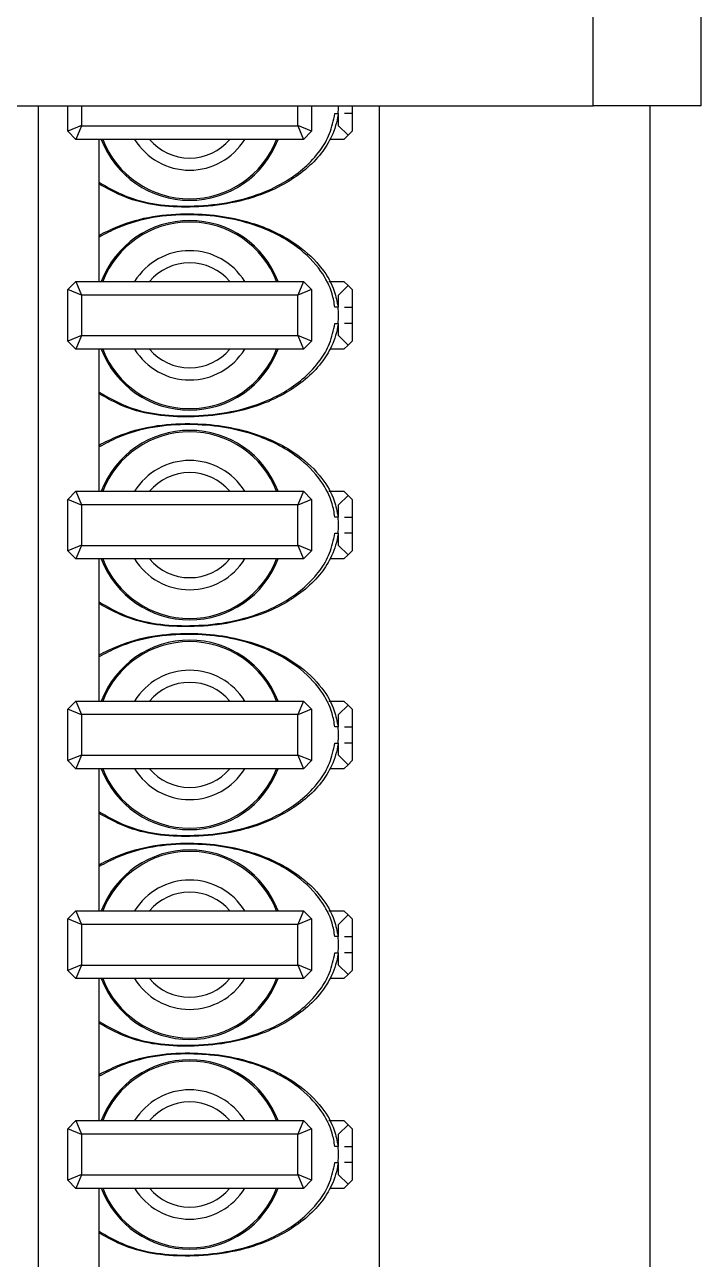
# Model space of a CAD drawing. Header units: millimetres. Extents: x 10 to 584, y 10 to 410.
# Drawn here: x 491.843 to 493.51, y 323.004 to 326.044 of the extents above; entities that cross this region are included whole.
import ezdxf

# ---------------------------------------------------------------- set-up
doc = ezdxf.new("R2010")
doc.units = ezdxf.units.MM

msp = doc.modelspace()

# ---------------------------------------------------------------- linework, layer by layer
at = {"color": 7, "linetype": 'Continuous', "lineweight": 25}
for p, q in [((493.24289, 325.84409), (493.24289, 327.17742)), ((493.50955, 325.84409), (493.50955, 327.17742)), ((487.97622, 325.84409), (493.24289, 325.84409)), ((491.87622, 325.84409), (491.87622, 315.84498)), ((491.94955, 325.78165), (491.94955, 325.84409)), ((492.54955, 325.84409), (492.54955, 325.78165)), ((492.64955, 325.84409), (492.64955, 325.82498)), ((492.71622, 325.84409), (492.71622, 315.84498)), ((493.50955, 325.84409), (493.24289, 325.84409)), ((493.38289, 325.84409), (493.38289, 315.84498)), ((492.60712, 325.82498), (492.61505, 325.82498)), ((492.61622, 325.79498), (492.61622, 325.82498)), ((492.64955, 325.82498), (492.64955, 325.78165)), ((491.98289, 325.79545), (491.94955, 325.78165)), ((491.96955, 325.76165), (491.94955, 325.78165)), ((491.98336, 325.79498), (491.96955, 325.76165)), ((491.98289, 325.79545), (491.98336, 325.79498)), ((491.98336, 325.79498), (492.51575, 325.79498)), ((492.51575, 325.79498), (492.51622, 325.79545)), ((492.51575, 325.79498), (492.52955, 325.76165)), ((492.54955, 325.78165), (492.51622, 325.79545)), ((492.54955, 325.78165), (492.52955, 325.76165)), ((492.63955, 325.77165), (492.61622, 325.79498)), ((492.63955, 325.77165), (492.62955, 325.76165)), ((492.64955, 325.78165), (492.63955, 325.77165)), ((492.52955, 325.76165), (491.96955, 325.76165)), ((492.02622, 325.41165), (492.02622, 325.76165)), ((492.62955, 325.76165), (492.59433, 325.76165)), ((491.94955, 325.39165), (491.96955, 325.41165)), ((491.96955, 325.41165), (492.52955, 325.41165)), ((491.96955, 325.41165), (491.98336, 325.37831)), ((492.52955, 325.41165), (492.51575, 325.37831)), ((492.52955, 325.41165), (492.54955, 325.39165)), ((492.59259, 325.41165), (492.62955, 325.41165)), ((492.62955, 325.41165), (492.63955, 325.40165)), ((491.94955, 325.26498), (491.94955, 325.39165)), ((491.98289, 325.37784), (491.94955, 325.39165)), ((491.98336, 325.37831), (491.98289, 325.37784)), ((491.98289, 325.37784), (491.98289, 325.27879)), ((492.51575, 325.37831), (491.98336, 325.37831)), ((492.51622, 325.37784), (492.51575, 325.37831)), ((492.54955, 325.39165), (492.51622, 325.37784)), ((492.51622, 325.27879), (492.51622, 325.37784)), ((492.54955, 325.39165), (492.54955, 325.26498)), ((492.61622, 325.37831), (492.63955, 325.40165)), ((492.61622, 325.34831), (492.61622, 325.37831)), ((492.63955, 325.40165), (492.64955, 325.39165)), ((492.64955, 325.39165), (492.64955, 325.34831)), ((492.61505, 325.34831), (492.60721, 325.34831)), ((492.60712, 325.30831), (492.61505, 325.30831)), ((492.61622, 325.27831), (492.61622, 325.30831)), ((492.64955, 325.30831), (492.64955, 325.26498)), ((491.98289, 325.27879), (491.94955, 325.26498)), ((491.96955, 325.24498), (491.94955, 325.26498)), ((491.98336, 325.27831), (491.96955, 325.24498)), ((491.98289, 325.27879), (491.98336, 325.27831)), ((491.98336, 325.27831), (492.51575, 325.27831)), ((492.51575, 325.27831), (492.51622, 325.27879)), ((492.51575, 325.27831), (492.52955, 325.24498)), ((492.54955, 325.26498), (492.51622, 325.27879)), ((492.54955, 325.26498), (492.52955, 325.24498)), ((492.63955, 325.25498), (492.61622, 325.27831)), ((492.63955, 325.25498), (492.62955, 325.24498)), ((492.64955, 325.26498), (492.63955, 325.25498)), ((492.52955, 325.24498), (491.96955, 325.24498)), ((492.02622, 324.89498), (492.02622, 325.24498)), ((492.62955, 325.24498), (492.59433, 325.24498)), ((491.94955, 324.87498), (491.96955, 324.89498)), ((491.96955, 324.89498), (492.52955, 324.89498)), ((491.96955, 324.89498), (491.98336, 324.86165)), ((492.52955, 324.89498), (492.51575, 324.86165)), ((492.52955, 324.89498), (492.54955, 324.87498)), ((492.59259, 324.89498), (492.62955, 324.89498)), ((492.62955, 324.89498), (492.63955, 324.88498)), ((491.98289, 324.86117), (491.94955, 324.87498)), ((491.94955, 324.74831), (491.94955, 324.87498)), ((491.98336, 324.86165), (491.98289, 324.86117)), ((491.98289, 324.86117), (491.98289, 324.76212)), ((492.51575, 324.86165), (491.98336, 324.86165)), ((492.51622, 324.86117), (492.51575, 324.86165)), ((492.54955, 324.87498), (492.51622, 324.86117)), ((492.51622, 324.76212), (492.51622, 324.86117)), ((492.54955, 324.87498), (492.54955, 324.74831)), ((492.61622, 324.86165), (492.63955, 324.88498)), ((492.61622, 324.83165), (492.61622, 324.86165)), ((492.63955, 324.88498), (492.64955, 324.87498)), ((492.64955, 324.87498), (492.64955, 324.83165)), ((492.61505, 324.83165), (492.60721, 324.83165)), ((492.60712, 324.79165), (492.61505, 324.79165)), ((492.61622, 324.76165), (492.61622, 324.79165)), ((492.64955, 324.79165), (492.64955, 324.74831)), ((491.98289, 324.76212), (491.94955, 324.74831)), ((491.96955, 324.72831), (491.94955, 324.74831)), ((491.98336, 324.76165), (491.96955, 324.72831)), ((491.98289, 324.76212), (491.98336, 324.76165)), ((491.98336, 324.76165), (492.51575, 324.76165)), ((492.51575, 324.76165), (492.51622, 324.76212)), ((492.51575, 324.76165), (492.52955, 324.72831)), ((492.54955, 324.74831), (492.51622, 324.76212)), ((492.54955, 324.74831), (492.52955, 324.72831)), ((492.63955, 324.73831), (492.61622, 324.76165)), ((492.63955, 324.73831), (492.62955, 324.72831)), ((492.64955, 324.74831), (492.63955, 324.73831)), ((492.52955, 324.72831), (491.96955, 324.72831)), ((492.02622, 324.37831), (492.02622, 324.72831)), ((492.62955, 324.72831), (492.59433, 324.72831)), ((491.94955, 324.35831), (491.96955, 324.37831)), ((491.96955, 324.37831), (492.52955, 324.37831)), ((491.96955, 324.37831), (491.98336, 324.34498)), ((492.52955, 324.37831), (492.51575, 324.34498)), ((492.52955, 324.37831), (492.54955, 324.35831)), ((492.59259, 324.37831), (492.62955, 324.37831)), ((492.62955, 324.37831), (492.63955, 324.36831)), ((491.94955, 324.23165), (491.94955, 324.35831)), ((491.98289, 324.34451), (491.94955, 324.35831)), ((491.98336, 324.34498), (491.98289, 324.34451)), ((491.98289, 324.34451), (491.98289, 324.24545)), ((492.51575, 324.34498), (491.98336, 324.34498)), ((492.51622, 324.34451), (492.51575, 324.34498)), ((492.54955, 324.35831), (492.51622, 324.34451)), ((492.51622, 324.24545), (492.51622, 324.34451)), ((492.54955, 324.35831), (492.54955, 324.23165)), ((492.61622, 324.34498), (492.63955, 324.36831)), ((492.61622, 324.31498), (492.61622, 324.34498)), ((492.63955, 324.36831), (492.64955, 324.35831)), ((492.64955, 324.35831), (492.64955, 324.31498)), ((492.61505, 324.31498), (492.60721, 324.31498)), ((492.60712, 324.27498), (492.61505, 324.27498)), ((492.61622, 324.24498), (492.61622, 324.27498)), ((492.64955, 324.27498), (492.64955, 324.23165)), ((491.98289, 324.24545), (491.94955, 324.23165)), ((491.96955, 324.21165), (491.94955, 324.23165)), ((491.98336, 324.24498), (491.96955, 324.21165)), ((491.98289, 324.24545), (491.98336, 324.24498)), ((491.98336, 324.24498), (492.51575, 324.24498)), ((492.51575, 324.24498), (492.51622, 324.24545)), ((492.51575, 324.24498), (492.52955, 324.21165)), ((492.54955, 324.23165), (492.51622, 324.24545)), ((492.54955, 324.23165), (492.52955, 324.21165)), ((492.63955, 324.22165), (492.61622, 324.24498)), ((492.63955, 324.22165), (492.62955, 324.21165)), ((492.64955, 324.23165), (492.63955, 324.22165)), ((492.52955, 324.21165), (491.96955, 324.21165)), ((492.02622, 323.86165), (492.02622, 324.21165)), ((492.62955, 324.21165), (492.59433, 324.21165)), ((491.94955, 323.84165), (491.96955, 323.86165)), ((491.96955, 323.86165), (492.52955, 323.86165)), ((491.96955, 323.86165), (491.98336, 323.82831)), ((492.52955, 323.86165), (492.51575, 323.82831)), ((492.52955, 323.86165), (492.54955, 323.84165)), ((492.59259, 323.86165), (492.62955, 323.86165)), ((492.61622, 323.82831), (492.63955, 323.85165)), ((492.62955, 323.86165), (492.63955, 323.85165)), ((492.63955, 323.85165), (492.64955, 323.84165)), ((491.94955, 323.71498), (491.94955, 323.84165)), ((491.98289, 323.82784), (491.94955, 323.84165)), ((491.98336, 323.82831), (491.98289, 323.82784)), ((491.98289, 323.82784), (491.98289, 323.72879)), ((492.51575, 323.82831), (491.98336, 323.82831)), ((492.51622, 323.82784), (492.51575, 323.82831)), ((492.54955, 323.84165), (492.51622, 323.82784)), ((492.51622, 323.72879), (492.51622, 323.82784)), ((492.54955, 323.84165), (492.54955, 323.71498)), ((492.61622, 323.79831), (492.61622, 323.82831)), ((492.64955, 323.84165), (492.64955, 323.79831)), ((492.61505, 323.79831), (492.60721, 323.79831)), ((492.60712, 323.75831), (492.61505, 323.75831)), ((492.61622, 323.72831), (492.61622, 323.75831)), ((492.64955, 323.75831), (492.64955, 323.71498)), ((491.98289, 323.72879), (491.94955, 323.71498)), ((491.96955, 323.69498), (491.94955, 323.71498)), ((491.98336, 323.72831), (491.96955, 323.69498)), ((491.98289, 323.72879), (491.98336, 323.72831)), ((491.98336, 323.72831), (492.51575, 323.72831)), ((492.51575, 323.72831), (492.51622, 323.72879)), ((492.51575, 323.72831), (492.52955, 323.69498)), ((492.54955, 323.71498), (492.51622, 323.72879)), ((492.54955, 323.71498), (492.52955, 323.69498)), ((492.63955, 323.70498), (492.61622, 323.72831)), ((492.63955, 323.70498), (492.62955, 323.69498)), ((492.64955, 323.71498), (492.63955, 323.70498)), ((492.52955, 323.69498), (491.96955, 323.69498)), ((492.02622, 323.34498), (492.02622, 323.69498)), ((492.62955, 323.69498), (492.59433, 323.69498)), ((491.94955, 323.32498), (491.96955, 323.34498)), ((491.96955, 323.34498), (492.52955, 323.34498)), ((491.96955, 323.34498), (491.98336, 323.31165)), ((492.52955, 323.34498), (492.51575, 323.31165)), ((492.52955, 323.34498), (492.54955, 323.32498)), ((492.59259, 323.34498), (492.62955, 323.34498)), ((492.61622, 323.31165), (492.63955, 323.33498)), ((492.62955, 323.34498), (492.63955, 323.33498)), ((492.63955, 323.33498), (492.64955, 323.32498)), ((491.98289, 323.31117), (491.94955, 323.32498)), ((491.94955, 323.19831), (491.94955, 323.32498)), ((491.98336, 323.31165), (491.98289, 323.31117)), ((491.98289, 323.31117), (491.98289, 323.21212)), ((492.51575, 323.31165), (491.98336, 323.31165)), ((492.51622, 323.31117), (492.51575, 323.31165)), ((492.54955, 323.32498), (492.51622, 323.31117)), ((492.51622, 323.21212), (492.51622, 323.31117)), ((492.54955, 323.32498), (492.54955, 323.19831)), ((492.61622, 323.28165), (492.61622, 323.31165)), ((492.64955, 323.32498), (492.64955, 323.28165)), ((492.61505, 323.28165), (492.60721, 323.28165)), ((492.60712, 323.24165), (492.61505, 323.24165)), ((492.61622, 323.21165), (492.61622, 323.24165)), ((492.64955, 323.24165), (492.64955, 323.19831)), ((491.98289, 323.21212), (491.94955, 323.19831)), ((491.96955, 323.17831), (491.94955, 323.19831)), ((491.98336, 323.21165), (491.96955, 323.17831)), ((491.98289, 323.21212), (491.98336, 323.21165)), ((491.98336, 323.21165), (492.51575, 323.21165)), ((492.51575, 323.21165), (492.51622, 323.21212)), ((492.51575, 323.21165), (492.52955, 323.17831)), ((492.54955, 323.19831), (492.51622, 323.21212)), ((492.54955, 323.19831), (492.52955, 323.17831)), ((492.63955, 323.18831), (492.61622, 323.21165)), ((492.63955, 323.18831), (492.62955, 323.17831)), ((492.64955, 323.19831), (492.63955, 323.18831)), ((492.52955, 323.17831), (491.96955, 323.17831)), ((492.02622, 322.82831), (492.02622, 323.17831)), ((492.62955, 323.17831), (492.59433, 323.17831))]:
    msp.add_line(p, q, dxfattribs=at)
at = {"color": 59, "linetype": 'Continuous', "lineweight": 25}
for p, q in [((491.98289, 325.84409), (491.98289, 325.79545)), ((492.51622, 325.79545), (492.51622, 325.84409))]:
    msp.add_line(p, q, dxfattribs=at)
at = {"color": 7, "linetype": 'Continuous', "lineweight": 25}
for centre, start, end in [((492.24955, 325.84498), 200.92483, 339.07517), ((492.24955, 325.32831), 20.92483, 159.07517), ((492.24955, 325.32831), 200.92483, 339.07517), ((492.24955, 324.81165), 20.92483, 159.07517), ((492.24955, 324.81165), 200.92483, 339.07517), ((492.24955, 324.29498), 20.92483, 159.07517), ((492.24955, 324.29498), 200.92483, 339.07517), ((492.24955, 323.77831), 20.92483, 159.07517), ((492.24955, 323.77831), 200.92483, 339.07517), ((492.24955, 323.26165), 20.92483, 159.07517), ((492.24955, 323.26165), 200.92483, 339.07517)]:
    msp.add_arc(centre, 0.23333, start, end, dxfattribs=at)
at = {"color": 59, "linetype": 'Continuous', "lineweight": 25}
for centre, radius, start, end in [((492.24955, 325.84498), 0.22981, 201.26068, 338.73932), ((492.24955, 325.84498), 0.15921, 211.5611, 328.4389), ((492.24955, 325.84498), 0.1294, 220.09101, 319.90899), ((492.24955, 325.32831), 0.22981, 21.26068, 158.73932), ((492.24955, 325.32831), 0.15921, 31.5611, 148.4389), ((492.24955, 325.32831), 0.1294, 40.09101, 139.90899), ((492.24955, 325.32831), 0.22981, 201.26068, 338.73932), ((492.24955, 325.32831), 0.15921, 211.5611, 328.4389), ((492.24955, 325.32831), 0.1294, 220.09101, 319.90899), ((492.24955, 324.81165), 0.22981, 21.26068, 158.73932), ((492.24955, 324.81165), 0.15921, 31.5611, 148.4389), ((492.24955, 324.81165), 0.1294, 40.09101, 139.90899), ((492.24955, 324.81165), 0.22981, 201.26068, 338.73932), ((492.24955, 324.81165), 0.15921, 211.5611, 328.4389), ((492.24955, 324.81165), 0.1294, 220.09101, 319.90899), ((492.24955, 324.29498), 0.22981, 21.26068, 158.73932), ((492.24955, 324.29498), 0.15921, 31.5611, 148.4389), ((492.24955, 324.29498), 0.1294, 40.09101, 139.90899), ((492.24955, 324.29498), 0.22981, 201.26068, 338.73932), ((492.24955, 324.29498), 0.15921, 211.5611, 328.4389), ((492.24955, 324.29498), 0.1294, 220.09101, 319.90899), ((492.24955, 323.77831), 0.22981, 21.26068, 158.73932), ((492.24955, 323.77831), 0.15921, 31.5611, 148.4389), ((492.24955, 323.77831), 0.1294, 40.09101, 139.90899), ((492.24955, 323.77831), 0.22981, 201.26068, 338.73932), ((492.24955, 323.77831), 0.15921, 211.5611, 328.4389), ((492.24955, 323.77831), 0.1294, 220.09101, 319.90899), ((492.24955, 323.26165), 0.22981, 21.26068, 158.73932), ((492.24955, 323.26165), 0.15921, 31.5611, 148.4389), ((492.24955, 323.26165), 0.1294, 40.09101, 139.90899), ((492.24955, 323.26165), 0.22981, 201.26068, 338.73932), ((492.24955, 323.26165), 0.15921, 211.5611, 328.4389), ((492.24955, 323.26165), 0.1294, 220.09101, 319.90899)]:
    msp.add_arc(centre, radius, start, end, dxfattribs=at)
at = {"color": 7, "linetype": 'Continuous', "lineweight": 25}
for centre, end_param in [((492.24955, 325.84498), 3.1380369), ((492.24955, 325.32831), 3.2216782), ((492.24955, 324.81165), 3.2216782), ((492.24955, 324.29498), 3.2216782), ((492.24955, 323.77831), 3.2216782), ((492.24955, 323.26165), 3.2216782)]:
    msp.add_ellipse(centre, major_axis=(-0.36667, 0), ratio=0.6818182, start_param=3.0615071, end_param=end_param, dxfattribs=at)
for points, knots in [([(492.61505, 325.82498), (492.61498, 325.82442), (492.61265, 325.80515), (492.60212, 325.77041), (492.56347, 325.70883), (492.50251, 325.65953), (492.39349, 325.6086), (492.2563, 325.58764), (492.1154, 325.60259), (492.04714, 325.64018), (492.02622, 325.6517)], [0, 0, 0, 0, 0.0024244, 0.0832315, 0.1526605, 0.3122964, 0.4103004, 0.6672603, 0.8980368, 1, 1, 1, 1]), ([(492.64955, 325.82498), (492.64867, 325.82498), (492.64736, 325.82498), (492.63501, 325.82498), (492.63093, 325.82498)], [0, 0, 0, 0, 0.6701235, 1, 1, 1, 1]), ([(492.02622, 325.52533), (492.0415, 325.53303), (492.11036, 325.56771), (492.24402, 325.58647), (492.39756, 325.56457), (492.5088, 325.51148), (492.57399, 325.45055), (492.60601, 325.39577), (492.6125, 325.36167), (492.61505, 325.34831)], [0, 0, 0, 0, 0.0734562, 0.3309748, 0.562253, 0.733186, 0.8514207, 0.9417855, 1, 1, 1, 1]), ([(492.63053, 325.34831), (492.63359, 325.34831), (492.64521, 325.34831), (492.64906, 325.34831), (492.64948, 325.34831), (492.64955, 325.34831)], [0, 0, 0, 0, 0.2301759, 0.8737531, 1, 1, 1, 1]), ([(492.61505, 325.30831), (492.61498, 325.30775), (492.61265, 325.28849), (492.60212, 325.25374), (492.56347, 325.19217), (492.50251, 325.14286), (492.39349, 325.09193), (492.2563, 325.07098), (492.1154, 325.08592), (492.04714, 325.12351), (492.02622, 325.13503)], [0, 0, 0, 0, 0.0024244, 0.0832315, 0.1526605, 0.3122964, 0.4103004, 0.6672603, 0.8980368, 1, 1, 1, 1]), ([(492.64955, 325.30831), (492.64867, 325.30831), (492.64736, 325.30831), (492.63501, 325.30831), (492.63093, 325.30831)], [0, 0, 0, 0, 0.6701369, 1, 1, 1, 1]), ([(492.02622, 325.00866), (492.0415, 325.01636), (492.11036, 325.05104), (492.24402, 325.0698), (492.39756, 325.0479), (492.5088, 324.99482), (492.57399, 324.93388), (492.60601, 324.87911), (492.6125, 324.84501), (492.61505, 324.83165)], [0, 0, 0, 0, 0.0734562, 0.3309748, 0.562253, 0.733186, 0.8514207, 0.9417855, 1, 1, 1, 1]), ([(492.63053, 324.83165), (492.63359, 324.83165), (492.64521, 324.83165), (492.64906, 324.83165), (492.64948, 324.83165), (492.64955, 324.83165)], [0, 0, 0, 0, 0.2301759, 0.8737531, 1, 1, 1, 1]), ([(492.61505, 324.79165), (492.61498, 324.79109), (492.61265, 324.77182), (492.60212, 324.73707), (492.56347, 324.6755), (492.50251, 324.62619), (492.39349, 324.57527), (492.2563, 324.55431), (492.1154, 324.56926), (492.04714, 324.60685), (492.02622, 324.61836)], [0, 0, 0, 0, 0.0024244, 0.0832315, 0.1526605, 0.3122964, 0.4103004, 0.6672603, 0.8980368, 1, 1, 1, 1]), ([(492.64955, 324.79165), (492.64867, 324.79165), (492.64736, 324.79165), (492.63501, 324.79165), (492.63093, 324.79165)], [0, 0, 0, 0, 0.6701369, 1, 1, 1, 1]), ([(492.02622, 324.49199), (492.0415, 324.49969), (492.11036, 324.53437), (492.24402, 324.55314), (492.39756, 324.53123), (492.5088, 324.47815), (492.57399, 324.41721), (492.60601, 324.36244), (492.6125, 324.32834), (492.61505, 324.31498)], [0, 0, 0, 0, 0.0734562, 0.3309748, 0.562253, 0.733186, 0.8514207, 0.9417855, 1, 1, 1, 1]), ([(492.63053, 324.31498), (492.63359, 324.31498), (492.64521, 324.31498), (492.64906, 324.31498), (492.64948, 324.31498), (492.64955, 324.31498)], [0, 0, 0, 0, 0.2301759, 0.8737531, 1, 1, 1, 1]), ([(492.61505, 324.27498), (492.61498, 324.27442), (492.61265, 324.25515), (492.60212, 324.22041), (492.56347, 324.15883), (492.50251, 324.10953), (492.39349, 324.0586), (492.2563, 324.03764), (492.1154, 324.05259), (492.04714, 324.09018), (492.02622, 324.1017)], [0, 0, 0, 0, 0.0024244, 0.0832315, 0.1526605, 0.3122964, 0.4103004, 0.6672603, 0.8980368, 1, 1, 1, 1]), ([(492.64955, 324.27498), (492.64867, 324.27498), (492.64736, 324.27498), (492.63501, 324.27498), (492.63093, 324.27498)], [0, 0, 0, 0, 0.6701369, 1, 1, 1, 1]), ([(492.02622, 323.97533), (492.0415, 323.98303), (492.11036, 324.01771), (492.24402, 324.03647), (492.39756, 324.01457), (492.5088, 323.96148), (492.57399, 323.90055), (492.60601, 323.84577), (492.6125, 323.81167), (492.61505, 323.79831)], [0, 0, 0, 0, 0.0734562, 0.3309748, 0.562253, 0.733186, 0.8514207, 0.9417855, 1, 1, 1, 1]), ([(492.63053, 323.79831), (492.63359, 323.79831), (492.64521, 323.79831), (492.64906, 323.79831), (492.64948, 323.79831), (492.64955, 323.79831)], [0, 0, 0, 0, 0.2301759, 0.8737531, 1, 1, 1, 1]), ([(492.61505, 323.75831), (492.61498, 323.75775), (492.61265, 323.73849), (492.60212, 323.70374), (492.56347, 323.64217), (492.50251, 323.59286), (492.39349, 323.54193), (492.2563, 323.52098), (492.1154, 323.53592), (492.04714, 323.57351), (492.02622, 323.58503)], [0, 0, 0, 0, 0.0024244, 0.0832315, 0.1526605, 0.3122964, 0.4103004, 0.6672603, 0.8980368, 1, 1, 1, 1]), ([(492.64955, 323.75831), (492.64867, 323.75831), (492.64736, 323.75831), (492.63501, 323.75831), (492.63093, 323.75831)], [0, 0, 0, 0, 0.6701369, 1, 1, 1, 1]), ([(492.02622, 323.45866), (492.0415, 323.46636), (492.11036, 323.50104), (492.24402, 323.5198), (492.39756, 323.4979), (492.5088, 323.44482), (492.57399, 323.38388), (492.60601, 323.32911), (492.6125, 323.29501), (492.61505, 323.28165)], [0, 0, 0, 0, 0.0734562, 0.3309748, 0.562253, 0.733186, 0.8514207, 0.9417855, 1, 1, 1, 1]), ([(492.63053, 323.28165), (492.63359, 323.28165), (492.64521, 323.28165), (492.64906, 323.28165), (492.64948, 323.28165), (492.64955, 323.28165)], [0, 0, 0, 0, 0.2301759, 0.8737531, 1, 1, 1, 1]), ([(492.61505, 323.24165), (492.61498, 323.24109), (492.61265, 323.22182), (492.60212, 323.18707), (492.56347, 323.1255), (492.50251, 323.07619), (492.39349, 323.02527), (492.2563, 323.00431), (492.1154, 323.01926), (492.04714, 323.05685), (492.02622, 323.06836)], [0, 0, 0, 0, 0.0024244, 0.0832315, 0.1526605, 0.3122964, 0.4103004, 0.6672603, 0.8980368, 1, 1, 1, 1]), ([(492.64955, 323.24165), (492.64867, 323.24165), (492.64736, 323.24165), (492.63501, 323.24165), (492.63093, 323.24165)], [0, 0, 0, 0, 0.6701369, 1, 1, 1, 1])]:
    msp.add_open_spline(points, degree=3, knots=knots, dxfattribs=at)
at = {"color": 59, "linetype": 'Continuous', "lineweight": 25}
for points, knots in [([(492.02622, 325.65592), (492.04721, 325.64392), (492.11509, 325.6051), (492.25641, 325.58992), (492.39343, 325.61147), (492.50181, 325.66389), (492.56083, 325.71473), (492.59696, 325.77583), (492.60366, 325.80823), (492.60712, 325.82498)], [0, 0, 0, 0, 0.104358, 0.3375039, 0.5970609, 0.6961739, 0.857456, 0.9262907, 1, 1, 1, 1]), ([(492.60721, 325.34831), (492.60529, 325.35936), (492.59983, 325.3908), (492.57163, 325.44457), (492.50826, 325.50737), (492.39748, 325.56194), (492.244, 325.58422), (492.11005, 325.56488), (492.04159, 325.52901), (492.02622, 325.52096)], [0, 0, 0, 0, 0.0485598, 0.138277, 0.2581916, 0.4311444, 0.6646951, 0.9247029, 1, 1, 1, 1]), ([(492.02622, 325.13926), (492.04721, 325.12725), (492.11509, 325.08843), (492.25641, 325.07325), (492.39343, 325.0948), (492.50181, 325.14722), (492.56083, 325.19806), (492.59696, 325.25917), (492.60366, 325.29156), (492.60712, 325.30831)], [0, 0, 0, 0, 0.104358, 0.3375039, 0.5970609, 0.6961739, 0.857456, 0.9262907, 1, 1, 1, 1]), ([(492.60721, 324.83165), (492.60529, 324.84269), (492.59983, 324.87413), (492.57163, 324.92791), (492.50826, 324.9907), (492.39748, 325.04527), (492.244, 325.06755), (492.11005, 325.04821), (492.04159, 325.01234), (492.02622, 325.00429)], [0, 0, 0, 0, 0.0485598, 0.138277, 0.2581916, 0.4311444, 0.6646951, 0.9247029, 1, 1, 1, 1]), ([(492.02622, 324.62259), (492.04721, 324.61059), (492.11509, 324.57177), (492.25641, 324.55658), (492.39343, 324.57814), (492.50181, 324.63055), (492.56083, 324.6814), (492.59696, 324.7425), (492.60366, 324.77489), (492.60712, 324.79165)], [0, 0, 0, 0, 0.104358, 0.3375039, 0.5970609, 0.6961739, 0.857456, 0.9262907, 1, 1, 1, 1]), ([(492.60721, 324.31498), (492.60529, 324.32602), (492.59983, 324.35746), (492.57163, 324.41124), (492.50826, 324.47404), (492.39748, 324.52861), (492.244, 324.55089), (492.11005, 324.53154), (492.04159, 324.49568), (492.02622, 324.48762)], [0, 0, 0, 0, 0.0485598, 0.138277, 0.2581916, 0.4311444, 0.6646951, 0.9247029, 1, 1, 1, 1]), ([(492.02622, 324.10592), (492.04721, 324.09392), (492.11509, 324.0551), (492.25641, 324.03992), (492.39343, 324.06147), (492.50181, 324.11389), (492.56083, 324.16473), (492.59696, 324.22583), (492.60366, 324.25823), (492.60712, 324.27498)], [0, 0, 0, 0, 0.104358, 0.3375039, 0.5970609, 0.6961739, 0.857456, 0.9262907, 1, 1, 1, 1]), ([(492.60721, 323.79831), (492.60529, 323.80936), (492.59983, 323.8408), (492.57163, 323.89457), (492.50826, 323.95737), (492.39748, 324.01194), (492.244, 324.03422), (492.11005, 324.01488), (492.04159, 323.97901), (492.02622, 323.97096)], [0, 0, 0, 0, 0.0485598, 0.138277, 0.2581916, 0.4311444, 0.6646951, 0.9247029, 1, 1, 1, 1]), ([(492.02622, 323.58926), (492.04721, 323.57725), (492.11509, 323.53843), (492.25641, 323.52325), (492.39343, 323.5448), (492.50181, 323.59722), (492.56083, 323.64806), (492.59696, 323.70917), (492.60366, 323.74156), (492.60712, 323.75831)], [0, 0, 0, 0, 0.104358, 0.3375039, 0.5970609, 0.6961739, 0.857456, 0.9262907, 1, 1, 1, 1]), ([(492.60721, 323.28165), (492.60529, 323.29269), (492.59983, 323.32413), (492.57163, 323.37791), (492.50826, 323.4407), (492.39748, 323.49527), (492.244, 323.51755), (492.11005, 323.49821), (492.04159, 323.46234), (492.02622, 323.45429)], [0, 0, 0, 0, 0.0485598, 0.138277, 0.2581916, 0.4311444, 0.6646951, 0.9247029, 1, 1, 1, 1]), ([(492.02622, 323.07259), (492.04721, 323.06059), (492.11509, 323.02177), (492.25641, 323.00658), (492.39343, 323.02814), (492.50181, 323.08055), (492.56083, 323.1314), (492.59696, 323.1925), (492.60366, 323.22489), (492.60712, 323.24165)], [0, 0, 0, 0, 0.104358, 0.3375039, 0.5970609, 0.6961739, 0.857456, 0.9262907, 1, 1, 1, 1])]:
    msp.add_open_spline(points, degree=3, knots=knots, dxfattribs=at)
at = {"color": 7, "linetype": 'Continuous', "lineweight": 25}
for points in [[(492.64955, 325.34831), (492.64955, 325.34165), (492.64955, 325.32831), (492.64955, 325.31498), (492.64955, 325.30831)], [(492.64955, 324.83165), (492.64955, 324.82498), (492.64955, 324.81165), (492.64955, 324.79831), (492.64955, 324.79165)], [(492.64955, 324.31498), (492.64955, 324.30831), (492.64955, 324.29498), (492.64955, 324.28165), (492.64955, 324.27498)], [(492.64955, 323.79831), (492.64955, 323.79165), (492.64955, 323.77831), (492.64955, 323.76498), (492.64955, 323.75831)], [(492.64955, 323.28165), (492.64955, 323.27498), (492.64955, 323.26165), (492.64955, 323.24831), (492.64955, 323.24165)]]:
    msp.add_open_spline(points, degree=3, dxfattribs=at)

doc.saveas('drawing.dxf')
